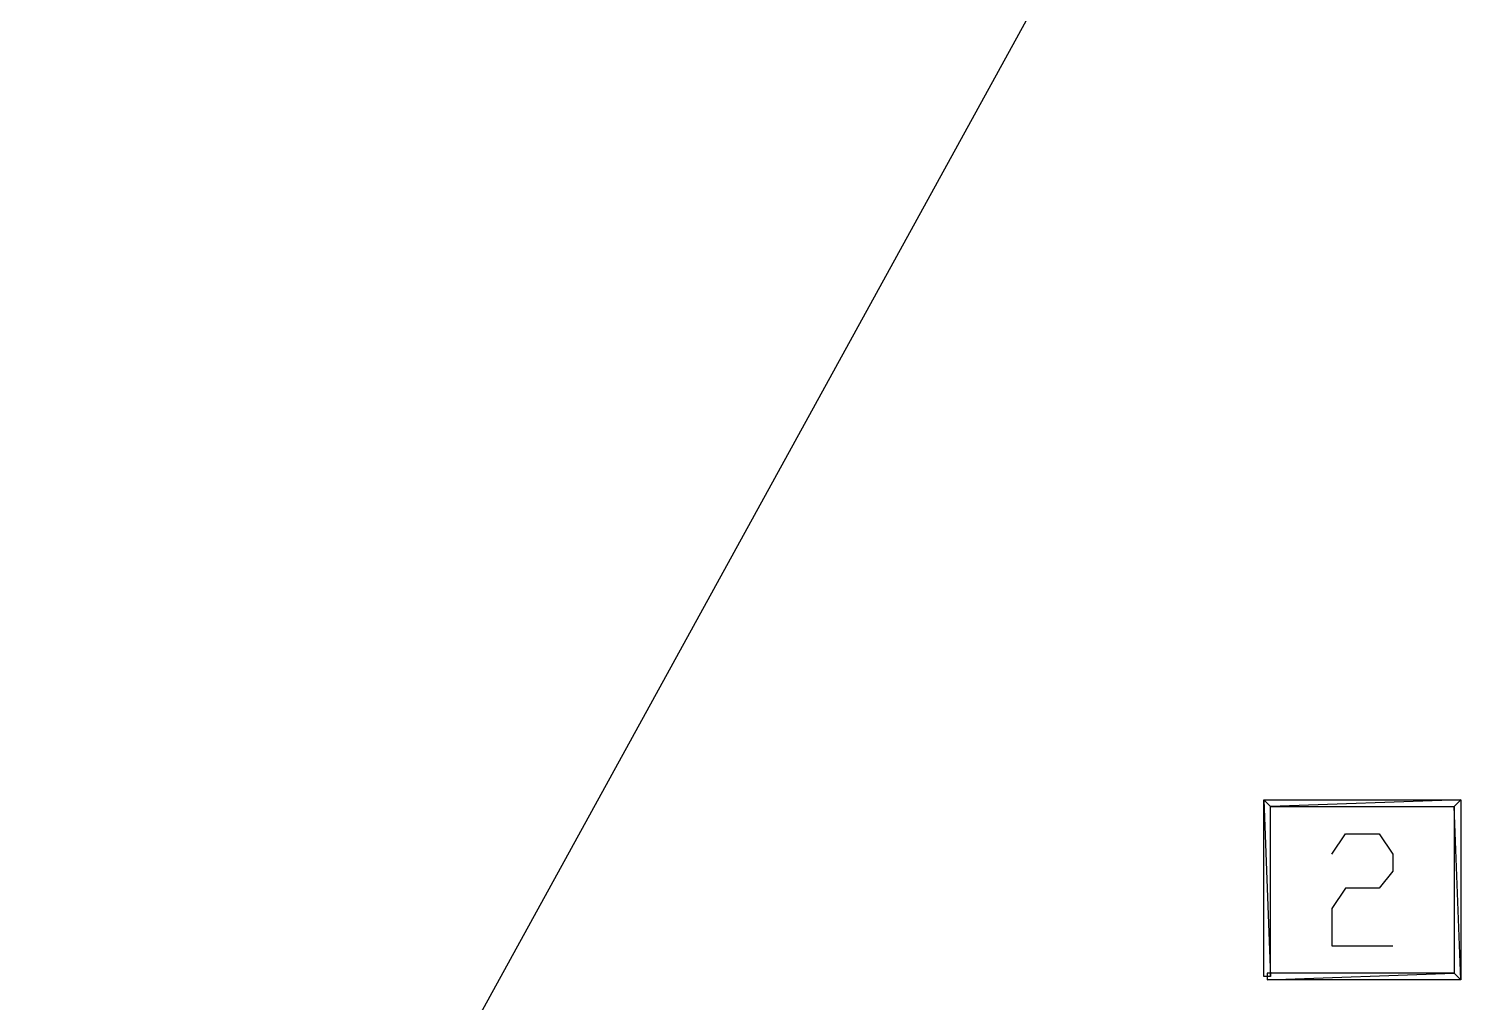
# Model space of a CAD drawing. Header units: millimetres. Extents: x 21 to 1147, y -811 to 126.
# Drawn here: x 296.6 to 348, y -76.9 to -42.5 of the extents above; entities that cross this region are included whole.
import ezdxf

# ---------------------------------------------------------------- set-up
doc = ezdxf.new("R2010")
doc.units = ezdxf.units.MM
doc.layers.add('EDITED_LINES', color=4, linetype='Continuous')

msp = doc.modelspace()

# ---------------------------------------------------------------- linework, layer by layer
at = {"layer": 'EDITED_LINES'}
for p, q in [((424.42, 126.348), (20.864, -608.45)), ((340.48, -70), (340.24, -69.76)), ((340.24, -69.76), (347.2, -69.76)), ((340.48, -70), (340.24, -69.76)), ((340.24, -69.76), (340.48, -76)), ((340.24, -69.76), (340.48, -76)), ((340.24, -76), (340.24, -69.76)), ((347.2, -69.76), (340.48, -70)), ((347.2, -69.76), (340.48, -70)), ((346.96, -70), (347.2, -69.76)), ((346.96, -70), (347.2, -69.76)), ((347.2, -69.76), (347.2, -76.12)), ((340.48, -70), (346.96, -70)), ((340.48, -76), (340.48, -70)), ((347.2, -76.12), (346.96, -70)), ((346.96, -70), (346.96, -75.88)), ((347.2, -76.12), (346.96, -70)), ((342.64, -71.68), (343.12, -70.96)), ((343.12, -70.96), (344.32, -70.96)), ((344.32, -70.96), (344.8, -71.68)), ((344.8, -71.68), (344.8, -72.28)), ((344.8, -72.28), (344.32, -72.88)), ((343.12, -72.88), (342.64, -73.6)), ((344.32, -72.88), (343.12, -72.88)), ((342.64, -73.6), (342.64, -74.92)), ((342.64, -74.92), (344.8, -74.92)), ((340.48, -76), (340.24, -76)), ((340.36, -75.88), (340.36, -76.12)), ((340.36, -76.12), (346.96, -75.88)), ((346.96, -75.88), (340.36, -75.88)), ((340.36, -76.12), (346.96, -75.88)), ((346.96, -75.88), (347.2, -76.12)), ((346.96, -75.88), (347.2, -76.12)), ((347.2, -76.12), (340.36, -76.12))]:
    msp.add_line(p, q, dxfattribs=at)

doc.saveas('drawing.dxf')
